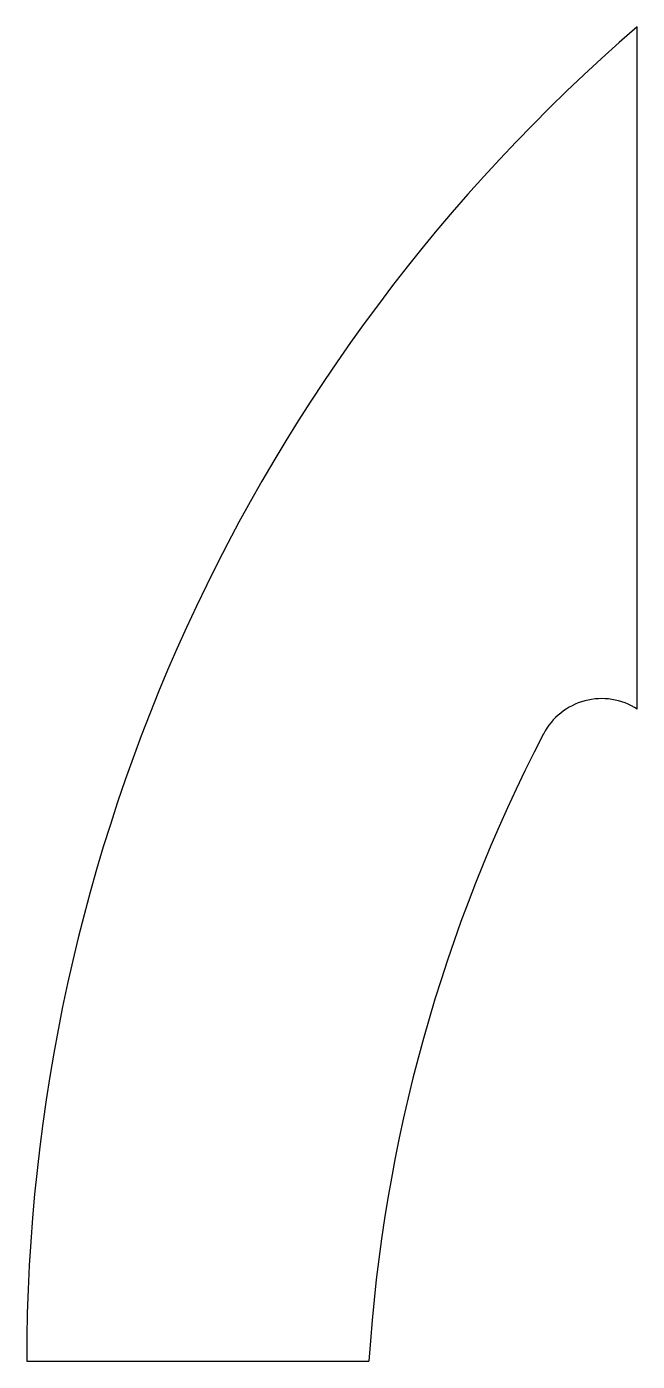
# Model space of a CAD drawing. Header units: inches. Extents: x 0 to 72, y 0 to 156.
import ezdxf

# ---------------------------------------------------------------- set-up
doc = ezdxf.new("R2010")
doc.units = ezdxf.units.IN
doc.header["$MEASUREMENT"] = 0

msp = doc.modelspace()

# ---------------------------------------------------------------- linework, layer by layer
at = {"color": 7, "linetype": 'Continuous'}
for p, q in [((71.63, 76.44), (71.63, 156.42)), ((0, 0), (40.15, 0))]:
    msp.add_line(p, q, dxfattribs=at)
for centre, radius, start, end in [((206.61, 0), 206.61, 130.7909, 180), ((67.45, 69.97), 7.7, 57.1133, 152.5221), ((224.57, -11.74), 184.8, 152.5221, 176.3562)]:
    msp.add_arc(centre, radius, start, end, dxfattribs=at)

doc.saveas('drawing.dxf')
